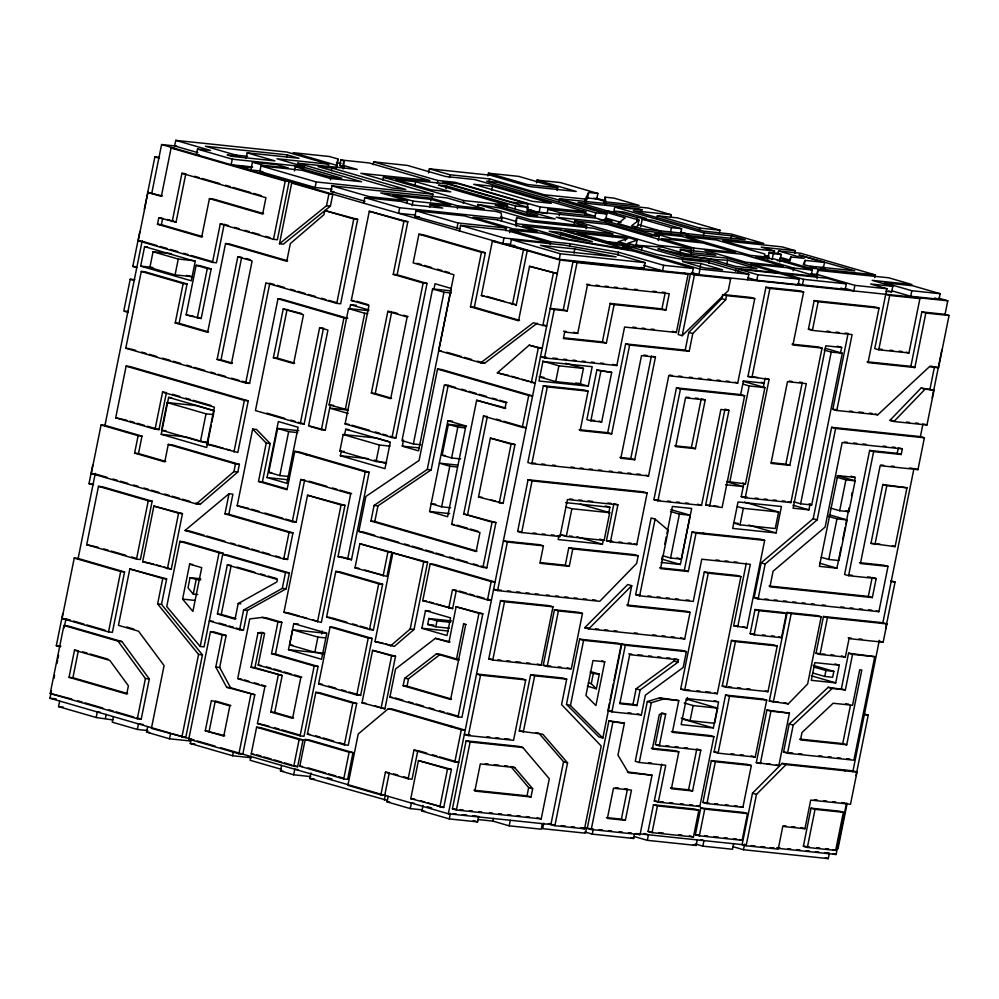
<?xml version="1.0" encoding="UTF-8"?>
<svg xmlns="http://www.w3.org/2000/svg" width="999" height="999" viewBox="0 0 999 999"><rect width="100%" height="100%" fill="white"/><g stroke="black" fill="none" stroke-linecap="round" stroke-linejoin="round"><path stroke-width="1.5" d="M516.146 226.536L516.708 217.532L531.193 221.741L593.581 228.284L612.712 233.828L612.15 236.613M336.188 168.369L337.962 158.991L329.37 156.506L293.157 152.697L336.863 165.372L336.301 168.157M336.863 165.372L337.962 158.991M60.315 646.865L56.319 645.704L62.812 613.473M92.982 484.815L88.986 483.653L92.682 465.322M134.803 279.708L130.207 279.233L123.789 311.089L127.785 312.25M136.788 267.582L132.792 266.421L139.823 231.568M144.331 209.216L154.87 156.93L159.515 157.417M62.063 618.468L74.251 558.066L78.134 558.466L124.575 571.94L112.388 632.342L108.504 631.942L62.063 618.468L64.66 618.743M134.603 453.121L164.773 461.875L168.282 444.443L172.165 444.855L239.373 464.348L237.824 472.003L200.162 504.345L196.279 503.946L91.296 473.501L101.086 424.962L104.97 425.374L142.008 436.113L138.499 453.534L134.603 453.121L138.124 435.701L142.008 436.113M228.596 225.599L224.163 224.313L216.408 262.787L212.512 262.375L138.212 240.821L147.952 192.482L162.263 195.916M50.2 693.493L63.911 625.474L67.807 625.886L121.953 641.583L149.313 678.995L141.209 719.168L137.325 718.768L50.2 693.493L71.803 699.05M147.69 726.585L146.566 732.13L169.493 738.785L170.617 733.229L49.95 698.239L51.486 690.596M53.958 678.358L54.57 675.299M56.955 663.486L57.567 660.464M57.967 658.478L58.591 655.419M64.136 627.884L65.984 618.706M78.009 559.053L95.28 473.401M104.845 425.986L142.158 240.921M151.723 193.506L161.588 144.555L176.773 146.154M144.605 246.628L195.23 261.313L191.296 280.806L140.672 266.121L144.605 246.628L147.552 246.94M274.213 284.528L269.78 283.241L249.588 383.416L245.704 383.004L125.787 348.226L141.271 271.428L145.167 271.84L187.05 283.978L179.121 323.351L175.225 322.939L183.167 283.579L187.05 283.978M86.713 544.692L98.489 486.351L102.373 486.763L152.16 501.198L140.384 559.54L136.501 559.14L86.713 544.692L97.927 547.227M115.709 417.782L126.124 366.146L130.007 366.558L248.239 400.836L237.837 452.472L206.918 444.23L214.385 407.18L162.562 392.145L155.082 429.195L115.709 417.782L126.885 420.304M112.924 719.954L96.191 717.519L58.566 706.618L59.69 701.061M174.975 148.439L171.091 148.027L161.351 196.366L147.952 192.482M263.586 213.599L213.324 199.026L209.428 198.614L201.673 237.075L157.492 224.263L158.791 217.782L161.388 218.057M191.92 276.636L175.075 274.875L149.862 267.557L153.047 251.748L171.428 253.671M328.172 166.958L328.721 164.186L286.838 152.035L175.749 140.372L174.625 145.929L197.814 152.647M74.5 650.187L109.828 660.426L128.396 685.814L126.736 694.055L69.031 677.322L74.5 650.187L77.098 650.449M157.492 224.263L161.376 224.675L162.687 218.194M69.031 677.322L72.915 677.722L78.384 650.586M172.19 221.666L181.93 173.327L185.814 173.739L176.074 222.078L158.791 217.782M175.749 140.372L210.527 150.462L197.49 149.088L196.378 154.645L199.276 154.945M175.075 274.875L178.259 259.053L195.117 260.826M108.504 631.942L120.679 571.528L124.575 571.94M96.191 717.519L97.303 711.975L100.362 712.299M166.633 578.908L129.82 568.943L118.456 625.362L138.511 631.168L164.073 665.559L151.411 728.383L185.764 737.624L202.447 654.845L161.513 604.333L157.617 603.92L162.75 578.496L166.633 578.908L161.513 604.333M155.082 429.195L158.978 429.607L166.446 392.557L162.562 392.145M207.967 442.307L200.424 441.521L161.551 430.244L167.145 402.547L195.804 405.557L213.736 410.764M211.176 425.349L206.706 447.502L161.201 434.303L168.644 397.39L171.741 397.714M136.501 559.14L148.264 500.786L152.16 501.198M186.151 314.86L196.141 265.297L200.037 265.697L211.176 268.931L201.186 318.506L186.151 314.86L194.218 316.483M105.37 718.493L106.206 714.322M142.682 561.638L153.883 506.081L182.467 513.648L171.266 569.205L142.682 561.638L153.834 564.148M113.399 716.633L112.275 722.19L137.35 729.457L147.864 730.569M197.29 318.094L207.293 268.531L211.176 268.931M328.721 164.186L276.923 158.741L304.595 166.771L232.28 159.178L231.156 164.735L252.697 166.995M212.512 262.375L220.267 223.913L222.864 224.176M287.662 260.826L229.433 243.943L225.549 243.531L207.642 332.342L175.225 322.939M246.091 158.391L247.203 152.835L299.013 158.279L287.237 154.87L205.457 146.279L240.235 156.368L227.21 154.995L231.88 156.356L274.887 160.864L247.203 152.835M137.325 718.768L145.417 678.583L118.057 641.171L63.911 625.474M167.382 568.806L178.584 513.249L182.467 513.648M137.35 729.457L138.474 723.913L142.982 724.387M250.649 171.054L252.447 162.125L276.985 164.71L288.361 168.007L263.823 165.434L252.447 162.125M179.895 541.383L166.746 606.568L200.175 646.465L204.058 646.877L222.952 553.159L183.779 541.795L179.895 541.383L219.068 552.747L222.952 553.159M200.424 441.521L206.019 413.823L213.561 414.61M237.824 256.793L252.123 260.939L231.431 363.549L217.133 359.403L237.824 256.793L240.409 257.055M217.133 359.403L221.016 359.815L241.708 257.193M332.005 189.273L315.11 187.5L259.852 171.478L260.964 165.934L301.735 170.205L330.07 178.421L361.626 181.731L297.714 163.199L297.165 165.984M211.763 422.39L214.148 410.577L168.644 397.39M189.648 564.148L201.723 567.644L192.894 611.413L182.592 599.113L189.648 564.148L192.67 564.46M200.649 578.771L190.06 577.659L188.012 587.849L193.244 594.093L197.777 594.567M193.244 594.093L196.204 579.445L200.737 579.919M286.676 157.642L287.237 154.87M273.489 239.335L285.227 181.131L289.111 181.543L277.385 239.748L273.489 239.335L220.267 223.913M245.704 383.004L265.896 282.842L336.763 303.384L340.647 303.796L357.667 219.38L324.775 210.552L323.951 214.685L290.334 243.569L286.763 261.288L225.549 243.531M233.941 452.06L244.355 400.437L248.239 400.836M224.975 513.873L229.033 493.731L232.917 494.143L228.858 514.273L224.975 513.873L289.061 532.455L292.944 532.867L287.587 559.452L283.691 559.04L185.052 530.444L229.033 493.731M291.708 183.017L328.933 193.806L332.817 194.206L330.407 206.144L283.354 244.168L279.47 243.756L291.708 183.017L295.604 183.416M294.455 170.916L295.304 166.758L306.144 167.894L341.808 178.247L330.969 177.098L295.304 166.758M196.279 503.946L233.941 471.59L235.477 463.936L239.373 464.348M181.868 737.212L198.564 654.445L157.617 603.92M200.175 646.465L219.068 552.747M188.761 739.21L210.452 631.63L214.335 632.042L226.124 635.464L219.68 667.444L230.544 687.699L254.782 694.73L242.807 754.17L238.911 753.758L188.761 739.21L191.358 739.485M347.814 318.331L281.868 299.2L277.984 298.801L255.444 410.577L300.274 423.576L304.171 423.988L323.501 328.084M304.67 479.92L296.154 522.127L292.27 521.715L237.188 505.744L252.66 429.071L256.543 429.483L270.13 443.531L262.4 481.868L258.504 481.456L266.233 443.119L252.66 429.071M251.236 757.717L232.63 755.756L190.272 743.481L191.109 739.31M217.42 614.023L227.31 564.972L231.194 565.384L221.303 614.422L217.42 614.023L235.065 619.13L238.199 603.546L276.898 581.93L277.385 579.495L227.31 564.972M283.241 308.903L303.484 314.772L293.644 363.561L273.401 357.692L283.241 308.903L301.586 313.499M273.401 357.692L277.285 358.104L287.125 309.303M254.782 694.73L226.661 687.3L215.796 667.032L222.24 635.052L226.124 635.464M205.282 730.756L211.363 700.549L229.857 705.906L223.764 736.113L205.282 730.756L224.8 735.701M315.11 187.5L316.233 181.955L432.942 194.206L432.38 196.978M209.166 731.156L215.26 700.961L230.894 705.494M267.045 477.559L278.346 421.541L298.127 427.272L286.838 483.291L267.045 477.559L288.699 479.832M288.886 476.523L279.807 475.574L268.743 472.352L277.597 428.446L298.763 430.669M331.418 170.792L331.968 168.019L405.819 189.435L391.895 187.974L318.057 166.558L331.968 168.019M213.212 621.378L209.328 620.966L239.61 629.745L243.594 610.002L282.292 588.386L286.176 588.786L289.373 572.964L226.648 554.77L222.765 554.358L285.477 572.552L289.373 572.964M330.407 179.882L330.969 177.098M279.47 243.756L326.523 205.732L328.933 193.806M365.022 201.311L330.844 191.396L331.968 185.851L447.053 197.927L484.203 208.704L457.892 205.944L431.243 198.214L380.794 192.919L407.455 200.649L406.893 203.421M239.61 629.745L243.494 630.157L247.477 610.401L286.176 588.786M343.082 168.843L342.732 166.383L339.76 165.522L340.871 159.965L369.106 162.937L429.845 180.544L360.876 173.302L432.942 194.206M279.807 475.574L288.661 431.655L297.739 432.617M342.732 166.383L343.843 160.827L340.871 159.965M343.981 168.531L343.843 160.827M232.63 755.756L233.466 751.598M278.271 675.112L270.829 712.025L274.725 712.437L282.168 675.511L251.061 667.22L258.017 632.704L263.574 632.617M292.27 521.715L300.786 479.508L350.661 493.968L338.037 556.58L351.486 559.752L369.131 472.24L298.639 451.798L294.755 451.386L287.025 489.722L258.504 481.456M300.274 423.576L319.618 327.672L322.215 327.947M251.061 667.22L254.945 667.619L261.913 633.116L258.017 632.704M238.911 753.758L250.899 694.33M270.829 712.025L292.595 718.331L300.824 677.509L258.192 665.147L264.598 633.403L260.976 632.355M283.691 559.04L289.061 532.455M336.763 303.384L353.783 218.968L357.667 219.38M282.292 588.386L285.477 572.552M251.211 753.933L256.606 727.222L260.489 727.622L303.034 739.959L297.64 766.683L293.756 766.27L251.211 753.933L253.808 754.208M250.961 756.106L250.125 760.276L281.206 769.28M275.437 654.083L318.069 666.445L303.996 736.275L300.1 735.863L257.467 723.501L264.91 686.588L237.7 678.696L249.75 618.93L262.35 617.394L266.233 617.807L281.843 622.327L275.437 654.083L271.553 653.671L277.959 621.915L281.843 622.327M363.648 203.147L364.772 197.602L400.824 201.386L413.361 205.02L442.719 208.104L430.182 204.47L429.62 207.243M373.089 164.648L373.651 161.875L407.367 165.409L445.542 176.486L474.65 179.533L585.826 211.776L585.277 214.56M283.928 612.325L307.53 495.242L344.955 505.369L321.341 622.452L283.928 612.325L286.526 612.587M319.618 327.672L327.922 330.082L308.579 425.986L321.391 429.707L343.931 317.919L346.528 318.194M348.326 409.927L329.096 404.907L348.514 308.591L368.319 310.664M397.127 274.775L427.035 283.441L395.879 437.962L391.995 437.55L345.092 423.951L368.956 305.582L351.311 300.462L369.293 211.264L407.829 221.716L397.127 274.775L393.244 274.363L403.933 221.316L407.829 221.716M321.391 429.707L325.274 430.107L330.319 405.082M349.65 309.24L350.562 304.707L356.518 305.332M382.854 180.007L383.416 177.235L447.602 183.978L528.034 207.305L526.91 212.849M293.756 623.601L326.823 633.179L321.566 659.253L288.499 649.675L293.756 623.601L298.401 624.088M323.926 653.196L314.847 652.247L289.648 644.942L292.707 629.795L325.974 633.291M345.279 409.602L364.697 313.274L367.744 313.599M386.675 462.662L376.086 461.55L339.86 451.036L343.194 434.515L376.461 438.012L389.498 441.795M344.53 435.152L345.716 429.27L390.297 442.195L384.965 468.656L340.384 455.731L341.271 451.323M310.714 776.585L293.656 774.787L280.469 770.966L281.593 765.409M501.323 221.229L501.873 218.456L399.687 207.73L398.576 213.274L415.609 215.072M317.457 622.04L341.071 504.97L344.955 505.369M314.847 652.247L317.907 637.1L325.462 637.899M293.756 766.27L299.138 739.56L303.034 739.959M300.1 735.863L314.185 666.033L318.069 666.445M321.678 633.928L322.265 631.031M293.656 774.787L294.78 769.242L297.877 769.567M371.366 393.082L387.837 311.376L391.733 311.788L375.249 393.494L371.366 393.082L390.684 398.688L407.155 316.983L387.837 311.376M326.598 617.082L335.814 571.391L339.697 571.79L382.605 584.24L373.401 629.932L369.505 629.52L326.598 617.082L330.482 617.494M414.822 185.864L415.659 181.706L450.761 191.883L431.056 189.81L395.954 179.633L415.659 181.706M412.112 205.669L413.024 201.124L450.861 205.095L430.944 199.325L393.107 195.354L413.024 201.124M299.8 766.196L305.195 739.472L309.078 739.884L353.009 752.622L347.627 779.345L343.743 778.933L299.8 766.196L302.397 766.47M307.405 734.14L315.834 692.319L319.73 692.719L356.693 703.446L348.264 745.266L344.368 744.854L307.405 734.14L310.002 734.402M318.581 683.915L330.07 626.985L333.953 627.397L372.127 638.461L360.651 695.391L356.755 694.979L318.581 683.915L322.477 684.315M459.902 228.846L414.885 216.346L416.009 210.801L464.473 215.884L506.443 228.059L505.894 230.831M347.602 559.353L365.247 471.828L369.131 472.24M428.534 172.964L429.37 168.806L490.222 175.187L529.42 186.551L576.223 191.471L537.025 180.095L536.475 182.879M467.607 514.36L487.337 416.521L483.454 416.108L463.723 513.948L495.941 522.564L486.813 567.819L482.929 567.407L358.841 531.431L365.896 496.441L419.093 460.452L437.525 369.068L441.408 369.468L532.604 395.916L528.721 395.517L437.525 369.068M485.327 252.759L481.443 252.36L470.454 306.83L474.338 307.242L485.327 252.759L422.814 234.64L418.931 234.228L413.149 262.887L453.921 274.713L438.623 350.612L480.744 362.824L484.627 363.236L537.287 323.164M387.425 800.411L309.852 778.496L310.976 772.939M376.086 461.55L379.42 445.03L390.01 446.141M354.982 567.882L359.852 543.743L391.845 552.31L386.975 576.448L354.982 567.882L358.866 568.294M430.681 200.986L431.243 198.214M437.262 183.254L437.824 180.482L455.007 182.293L540.172 206.993L585.826 211.776M505.894 408.017L476.66 400.262L451.648 524.325L479.97 532.542L476.136 551.56L370.929 521.053L374.063 505.457L427.26 469.468L431.156 469.88L448.201 385.327L455.556 387.462M370.929 521.053L374.812 521.453L377.959 505.869L431.156 469.88M391.995 437.55L423.151 283.042L427.035 283.441M445.991 188.749L446.553 185.976L515.559 205.994L528.034 207.305M449.438 177.56L450 174.775L489.685 178.946L544.293 194.78L585.302 199.088L588.673 192.482L597.864 193.444L596.74 199.001L587.562 198.027L585.526 201.998M450.424 290.796L432.592 288.923L401.998 440.671L413.374 443.968L420.804 444.742M450.974 289.985L418.531 450.861L402.285 446.141L403.509 440.072M433.803 289.835L435.027 283.753L451.273 288.474M344.368 744.854L352.809 703.034L356.693 703.446M369.505 629.52L378.721 583.828L382.605 584.24M356.755 694.979L368.231 638.061L372.127 638.461M383.092 576.036L387.949 551.898L391.845 552.31M457.342 208.716L457.892 205.944M343.743 778.933L349.126 752.222L353.009 752.622M413.374 443.968L443.968 292.232L451.398 293.007M456.868 228.521L457.992 222.977L506.443 228.059M362 702.871L372.59 650.337L395.517 656.268L384.927 708.803L362 702.871L365.884 703.284M463.286 203.334L463.848 200.562L507.48 205.145L506.93 207.917M375 641.545L392.882 552.859L427.609 562.212L414.048 629.457L394.305 646.415L375 641.545L383.092 643.169M459.428 230.931L460.539 225.374L505.744 230.12L549.213 242.732L504.008 237.987L460.539 225.374M477.272 207.23L477.822 204.458L499.8 208.042L527.385 216.034L555.144 218.943L527.547 210.951L526.997 213.724M427.26 469.468L444.318 384.915L506.131 402.834L504.994 408.479L476.66 400.262M487.874 175.974L488.436 173.202L518.631 176.373L557.742 187.712L557.18 190.484M381.031 708.391L391.633 655.856L395.517 656.268M489.123 181.718L489.685 178.946M491.633 190.422L492.47 186.264L551.261 203.309L532.455 201.336L473.663 184.291L492.47 186.264M435.402 638.324L448.951 642.245L456.118 606.755L482.829 613.786L461.963 717.294L458.066 716.882L389.897 697.115L395.567 668.98L435.402 638.324L450.137 641.87M447.889 420.754L465.909 425.974L447.614 516.72L429.595 511.5L447.889 420.754L452.522 421.241M460.676 458.916L451.61 457.967L442.132 455.219L448.351 424.363L466.496 426.273M390.422 646.016L410.164 629.058L423.726 561.8L427.609 562.212M492.345 241.196L527.247 250.599L516.296 304.945L481.381 295.542L492.345 241.196L496.228 241.596M388.436 708.616L461.326 729.757L465.209 730.169L392.32 709.028L388.436 708.616L358.241 733.978L347.877 785.351L380.844 794.917L385.427 772.202L388.012 772.464M403.146 685.739L404.632 678.358L436.476 653.846L440.359 654.258L408.516 678.771L407.03 686.151L403.146 685.739L450.624 699.512L465.696 624.75L463.561 624.125L456.406 659.627L436.476 653.846M453.758 589.909L456.356 590.184L452.622 608.641L422.739 600.699L430.157 563.911L434.041 564.31L495.079 582.017L491.196 581.605L430.157 563.911M435.726 504.245L431.193 503.771L441.633 506.805L449.812 466.196L457.38 466.983M451.61 457.967L457.829 427.11L465.384 427.909M389.31 772.602L384.727 795.329L380.844 794.917M384.34 800.087L385.452 794.542M425.474 610.589L450.549 617.869L446.99 635.551L421.903 628.271L425.474 610.589L430.107 611.076M422.502 809.889L410.264 808.603L387.075 801.872L388.186 796.328M504.008 237.987L502.884 243.531L510.427 244.318M449.4 628.221L435.801 626.798L427.697 624.437L428.883 618.531L451.573 620.916M509.552 232.692L510.114 229.92L542.157 233.279L560.464 238.586L633.741 251.149L693.306 268.419L692.182 273.963M514.997 208.766L515.559 205.994M511.401 239.573L510.277 245.117L559.228 259.315L644.03 268.219L645.154 262.662L616.246 254.283L564.11 245.105L511.401 239.573L560.352 253.758L645.154 262.662M515.584 223.089L516.708 217.532M435.801 626.798L436.988 620.879L450.599 622.315M385.427 772.202L408.179 778.795L413.961 750.137L416.546 750.411M526.972 208.466L527.897 203.883L458.591 183.791L442.844 182.13L512.15 202.235L527.897 203.883M448.738 608.241L452.46 589.785L487.5 599.937L491.383 600.349L487 599.075M410.764 798.651L418.444 760.564L451.411 769.405L443.731 807.479L410.764 798.651L414.66 799.05M410.264 808.603L411.388 803.059L414.448 803.371M512.412 304.533L523.364 250.187M478.521 496.978L490.384 438.124L514.985 444.53L503.121 503.396L478.521 496.978L482.405 497.39M539.06 212.537L540.172 206.993M529.532 266.308L557.267 273.626L529.532 266.308L518.543 320.779L470.454 306.83M478.696 816.333L477.584 821.89L449.288 818.918L421.89 810.976L423.002 805.419M547.052 213.661L547.952 209.203L583.216 212.899L595.104 216.346L559.84 212.65L547.952 209.203M482.929 567.407L492.057 522.165L495.941 522.564M550.137 244.468L550.699 241.696L570.229 243.744L618.443 252.198L663.648 265.309L693.306 268.419M558.916 201.511L559.465 198.739L648.239 208.054L671.166 214.71L670.604 217.482M499.238 502.984L511.101 444.13L514.985 444.53M439.847 807.08L447.515 768.993L451.411 769.405M458.066 716.882L478.946 613.374L482.829 613.786M559.24 215.622L559.84 212.65M560.327 235.439L560.926 232.467L592.419 241.596L574.338 238.536L549.175 231.231L560.926 232.467M413.961 750.137L454.82 761.987L461.326 729.757M487.5 599.937L491.196 581.605M483.454 416.108L522.29 427.372L528.721 395.517M531.306 382.704L538.324 347.852L542.22 348.264L529.158 345.192L497.34 372.852L535.189 383.117L532.23 382.255M480.744 362.824L533.404 322.764L542.832 325.499L553.371 273.214M559.228 259.315L560.352 253.758M220.679 747.751L448.351 813.773L559.989 260.09L947.789 300.799L945.004 314.56M449.288 818.918L450.399 813.373M452.41 808.865L466.121 740.833L518.831 746.365L522.827 747.527L549.3 778.745L541.196 818.918L456.393 810.014L452.41 808.865L455.494 809.19M468.344 735.576L480.531 675.162L525.736 679.907L513.548 740.321L468.344 735.576L464.348 734.415L470.379 735.052M497.577 590.596L507.367 542.057L543.419 545.841L539.897 563.274L569.255 566.358L572.777 548.926L638.186 555.794L636.638 563.448L599.762 601.323L497.577 590.596L493.581 589.435L501.323 590.247M544.492 357.929L554.245 309.59L567.27 310.951L577.022 262.612L688.111 274.275L676.373 332.492L624.575 327.048L616.82 365.522L544.492 357.929L540.496 356.768L546.653 357.417M569.667 246.516L570.229 243.744M574.175 223.726L574.737 220.954L607.367 224.375L691.608 248.801L691.046 251.586M456.393 810.014L470.117 741.995L522.827 747.527M754.757 298.601L726.523 295.629L725.686 299.762L692.769 333.579L689.198 351.298L629.62 345.042L611.713 433.853L580.157 430.544L588.099 391.171L584.103 390.01L543.331 385.726L527.847 462.537L531.843 463.698L648.551 475.949L668.756 375.774L737.737 383.017L754.757 298.601L750.761 297.44L724.013 294.63M488.761 658.903L500.524 600.561L548.988 605.644L552.984 606.805L541.208 665.147L492.757 660.064L488.761 658.903L491.795 659.228M610.439 541.858L617.906 504.807L567.457 499.512L559.989 536.563L521.665 532.542L517.669 531.381L528.071 479.745L643.169 491.833L647.152 492.982L636.75 544.617L610.439 541.858L606.443 540.696L613.91 503.658M573.975 253.109L574.812 248.951L616.121 256.893L559.952 250.999L540.434 245.342L574.812 248.951M531.843 463.698L547.327 386.888L588.099 391.171M584.74 201.86L585.302 199.088M554.245 309.59L550.249 308.429L563.274 309.802L573.026 261.463L577.022 262.612M492.757 660.064L504.52 601.723L552.984 606.805M587.562 198.027L588.673 192.482M521.665 532.542L532.067 480.906L647.152 492.982M586.051 228.858L586.613 226.086L556.231 217.282L604.782 222.377L649.837 235.439L659.14 236.413L658.304 240.572M555.719 381.63L558.903 365.821L583.441 368.394L580.257 384.215L555.719 381.63L539.373 376.898M594.867 217.307L595.754 212.849L606.83 214.011L605.332 221.428M603.896 202.722L605.019 197.178L613.948 198.114L639.023 205.382L605.968 201.91L605.019 197.178M614.135 304.583L606.381 343.057L563.374 338.536L564.672 332.055L577.709 333.416L587.462 285.077L669.243 293.669L665.946 310.027L614.135 304.583L610.139 303.434L602.385 341.895L564.622 337.937M605.406 204.683L605.968 201.91M635.376 227.535L637.812 225.637L638.935 220.08L578.096 202.435L638.261 208.754L642.307 209.927L614.735 207.03L613.623 212.587L616.595 213.449M478.046 819.53L492.819 821.091L493.369 818.306M588.261 386.188L592.182 366.695L542.919 361.526L538.985 381.019L588.261 386.188L578.296 383.304M554.882 825.698L567.557 762.874L542.807 734.253L519.293 731.043L530.656 674.637L562.712 677.996L566.695 679.158L561.575 704.595L601.223 746.041L584.54 828.808L554.882 825.698L550.886 824.537L563.561 761.713L539.81 734.24M558.728 536.588L558.141 539.535L602.434 544.193L603.334 539.76M617.794 244.455L618.356 241.683L627.609 238.524L577.11 232.904L612.399 243.132L629.57 244.93L618.356 241.683M617.894 254.97L618.443 252.198M523.276 732.205L534.652 675.799L566.695 679.158M596.853 370.08L586.863 419.642L590.846 420.804L601.698 421.94L611.688 372.377L596.853 370.08L611.688 372.377M625.299 240.796L625.861 238.012M566.296 536.426L571.878 508.728L609.715 512.699L604.133 540.397L566.296 536.426L560.402 534.715M492.819 821.091L509.165 825.823L510.277 820.279M590.846 420.804L600.849 371.241M543.231 665.309L554.433 609.752L578.471 612.275L582.467 613.436L571.266 668.993L547.215 666.47L543.231 665.309L550.736 666.096M540.546 562.599L565.272 565.197L568.781 547.764L634.19 554.632L638.186 555.794M636.738 220.554L637.337 217.582L646.565 218.544L624.363 212.113L615.147 211.139L637.337 217.582M547.215 666.47L558.416 610.913L582.467 613.436M635.963 245.679L637.075 240.135L625.686 236.825L564.635 230.419L612.562 244.318L642.032 247.415L641.47 250.187M640.734 226.611L642.232 219.193L652.384 220.255L681.605 228.734L680.706 233.192M473.876 790.234L527.01 795.816L528.671 787.587L510.701 766.395M514.685 767.544L480.307 763.935L474.837 791.083L531.006 796.977L532.667 788.735L514.685 767.544L512.025 766.782M579.17 429.695L607.717 432.692L625.624 343.881L685.202 350.137L689.198 351.298M656.855 218.556L657.417 215.772L677.572 217.894L719.929 230.17L719.367 232.954M542.37 823.638L541.246 829.195L509.165 825.823M566.458 704.37L579.607 639.173L617.744 643.181L621.74 644.343L602.834 738.061L598.838 736.9L566.458 704.37L570.454 705.519L602.834 738.061M543.818 823.139L542.694 828.695L585.464 833.178L586.575 827.622M608.691 513.174L609.877 507.267L605.394 505.969M570.454 705.519L583.603 640.334L621.74 644.343M663.648 265.309L662.537 270.854L643.581 265.359M670.554 232.118L671.453 227.672L681.605 228.734M619.929 457.43L630.756 458.566L651.448 355.944M610.139 303.434L661.95 308.866L665.247 292.507L662.162 292.183M655.444 357.105L641.52 355.644L620.829 458.266L634.752 459.727L655.444 357.105L652.784 356.331M596.353 688.786L591.283 683.691L593.331 673.513L599.3 674.138L596.353 688.786L587.437 686.201M679.832 252.485L680.431 249.513L704.957 252.085L715.858 255.245L691.333 252.672L680.431 249.513M682.442 260.714L683.004 257.942L709.49 260.714L736.063 268.419L777.559 272.777L727.309 258.204L685.814 253.846L662.961 247.228L640.009 245.467L683.004 257.942M604.745 661.788L595.928 705.544L585.938 695.516L592.994 660.551L604.745 661.788L601.773 660.926M690.734 255.644L691.333 252.672M693.368 250.861L693.918 248.089L735.689 252.472L702.809 242.944L661.038 238.561L693.918 248.089M699.213 230.831L699.762 228.059L719.929 230.17M631.743 585.664L627.684 605.806L690.072 612.35L684.702 638.948L588.698 628.87L584.702 627.709L627.747 584.515L631.743 585.664L588.698 628.87M682.18 335.689L694.43 274.937L730.656 278.746L728.246 290.672L682.18 335.689L678.184 334.54L690.434 273.788L694.43 274.937M703.446 235.702L704.008 232.917L731.58 235.814L745.266 239.785L642.856 229.033L631.63 225.786L638.935 220.08M609.427 703.121L607.904 710.689L611.9 711.85L641.37 714.947L645.354 695.192L683.179 667.482L686.375 651.648L682.379 650.486L621.328 644.08L614.01 680.419M610.039 700.099L613.398 683.441M700.037 267.682L700.886 263.524L722.614 269.83L704.62 267.944L682.891 261.638L700.886 263.524M652.047 775.199L628.446 772.726L617.956 755.119L624.412 723.139L608.94 720.766L587.25 828.358L591.246 829.507L640.059 834.64L652.047 775.199L627.409 771.877M747.714 279.795L748.825 274.25L700.012 269.118L698.888 274.675L691.445 272.515M728.97 410.327L720.891 409.478L701.56 505.382L657.916 500.799L653.92 499.65L676.46 387.862L740.659 394.593L744.642 395.754L722.102 507.542L705.644 505.069L724.974 409.165L728.97 410.327L709.64 506.231M611.9 711.85L625.324 645.242L686.375 651.648M737.687 626.922L750.311 564.31L701.76 559.215L693.256 601.423L639.647 595.804L635.651 594.642L651.111 517.969L655.107 519.13L668.269 530.269L660.539 568.606L688.299 571.515L696.028 533.179L764.647 540.384L747.002 627.896L733.691 625.761L746.315 563.161M685.202 350.137L688.773 332.417L721.69 298.614L722.252 295.854M591.246 829.507L612.936 721.927L624.412 723.139M657.916 500.799L680.456 389.023L744.642 395.754M639.647 595.804L655.107 519.13M584.852 831.98L592.257 834.128L593.094 829.957M708.94 263.499L709.49 260.714M661.725 559.44L662.325 556.406M664.772 544.293L666.296 536.725M666.907 533.703L672.402 506.443L691.658 508.466L680.369 564.485L661.113 562.462M620.117 703.009L632.991 704.357L636.138 688.773L673.975 661.063L674.462 658.628M678.458 659.79L629.707 654.67L619.817 703.708L636.987 705.519L640.134 689.934L677.959 662.212L678.458 659.79L675.786 659.015M731.018 238.586L731.58 235.814M726.748 264.335L727.584 260.165L756.955 268.681L735.776 266.458L709.215 258.753L682.729 255.981L657.904 248.776C680.831 253.808 703.733 259.715 727.584 260.165M674.725 445.779L691.408 447.527L701.248 398.738M670.566 558.016L679.42 514.098L690.197 515.234L681.343 559.14L670.566 558.016L663.136 555.856M705.232 399.9L685.526 397.827L675.686 446.615L695.404 448.688L705.232 399.9L702.572 399.125M606.393 817.582L621.39 819.155L627.472 788.948L624.475 788.636M658.304 802.172L699.799 806.53L713.885 736.7L672.389 732.342L678.783 700.586L659.602 697.839L647.315 701.548L635.264 761.313L639.26 762.474L665.746 765.259L658.304 802.172L654.308 801.011L661.75 764.098M735.501 271.204L736.063 268.419M625.374 820.316L631.468 790.109L613.473 788.223L607.392 818.418L625.374 820.316L621.39 819.155M639.26 762.474L651.311 702.709L663.598 698.988L678.783 700.586M738.086 271.965L738.648 269.193L780.057 273.539L799.275 279.121L798.164 284.665L756.755 280.319L747.876 277.747M659.64 567.769L684.303 570.354L692.032 532.017L760.651 539.223L764.647 540.384M592.257 834.128L633.653 838.473L634.502 834.302M750.686 266.745L751.236 263.961L787.224 267.744L817.319 276.473L781.33 272.69L751.236 263.961M659.303 745.778L665.709 714.023L661.713 712.874L655.307 744.617L659.303 745.778L700.799 750.137L692.569 790.958L671.39 788.735L678.833 751.822L674.837 750.661L651.298 748.189M756.755 280.319L757.879 274.762L799.275 279.121M648.064 831.468L653.446 804.744L694.854 809.09L698.85 810.251L693.456 836.975L652.06 832.629L648.064 831.468L652.659 831.955M634.028 836.475L647.302 840.321L648.426 834.777L644.005 833.491M680.669 689.11L704.27 572.04L736.912 575.461L740.908 576.623L717.294 693.693L684.665 690.272L680.669 689.11L683.628 689.422M652.06 832.629L657.442 805.906L698.85 810.251M767.582 259.852L769.08 252.435L776.96 253.259L781.218 254.495L779.72 261.913M740.659 394.593L743.406 380.981L764.123 383.154L761.188 382.305M684.665 690.272L708.266 573.189L740.908 576.623M745.242 497.789L769.105 379.42L747.939 376.461L765.921 287.262L799.637 290.796L803.633 291.958L792.931 345.017L822.052 348.064L790.896 502.584L745.242 497.789L741.246 496.628L743.88 483.528M772.127 259.603L773.326 253.671L781.218 254.495M773.95 253.758L774.512 250.986L761.226 247.128L795.329 250.712L794.779 253.484M729.745 482.267L749.163 385.939L764.922 387.6L745.491 483.928L726.835 481.431M751.922 377.61L769.917 288.424L803.633 291.958M686.95 700.399L687.524 697.502M777.996 253.734L778.558 250.949L800.773 253.284L875.261 274.887L874.699 277.66M690.072 720.704L693.131 705.569L717.657 708.141L714.597 723.276L690.072 720.704L681.156 718.119M763.199 387.712L765.109 378.259L769.105 379.42M790.334 259.752L790.896 256.98L804.095 258.354L778.558 250.949M740.009 524.837L743.331 508.316L778.596 512.012L775.261 528.533L740.009 524.837L734.065 523.114M670.416 787.899L688.573 789.797L696.803 748.975L700.799 750.137M793.169 270.841L793.718 268.069L812.262 270.017L811.138 275.562M804.27 264.548L805.119 260.377L824.512 262.412L823.388 267.969L820.404 267.657M802.459 284.89L803.583 279.333L846.34 283.828L845.229 289.373L802.459 284.89L798.026 283.604M713.336 727.996L718.593 701.91L686.4 698.538L681.143 724.612L713.336 727.996L683.154 719.243M722.24 686.138L731.455 640.434L773.226 644.83L777.21 645.978L768.006 691.67L726.236 687.287L722.24 686.138L725.336 686.463M695.366 834.664L700.749 807.954L743.518 812.437L747.502 813.598L742.12 840.321L699.362 835.826L695.366 834.664L698.413 834.989M702.934 802.409L711.363 760.589L747.352 764.36L751.348 765.521L742.906 807.342L706.93 803.558L702.934 802.409L708.928 803.034M726.236 687.287L735.451 641.595L777.21 645.978M714.085 751.997L725.561 695.067L762.724 698.975L766.72 700.124L755.244 757.055L718.081 753.159L714.085 751.997L717.182 752.322M647.302 840.321L696.128 845.454L697.24 839.897M699.362 835.826L704.745 809.103L747.502 813.598M706.93 803.558L715.359 761.738L751.348 765.521M718.081 753.159L729.557 696.228L766.72 700.124M816.67 275.899L817.794 270.354L888.748 277.797L911.937 284.528L872.164 280.357L892.781 286.326L891.657 291.883L885.751 291.258M817.082 278.821L817.794 270.354M695.391 843.993L702.834 846.153L703.945 840.609L700.973 839.734M888.011 566.408L860.439 563.511L880.156 465.671L917.969 469.642L924.387 437.787L920.404 436.625L831.63 427.31L813.198 518.693L761.163 562.837L754.108 597.814L758.104 598.975L878.883 611.663L888.011 566.408L884.015 565.247L859.502 562.674M836.787 410.477L852.097 334.578L812.399 330.407L808.416 329.245L814.185 300.599L875.037 306.98L879.033 308.142L868.044 362.612L914.859 367.532L925.836 313.049L949.05 315.497L938.511 367.769L929.332 366.808L877.784 414.785L836.787 410.477L832.791 409.315L848.101 333.416L845.042 333.092M750.162 633.666L755.032 609.527L782.379 612.399L786.375 613.548L781.505 637.687L754.158 634.815L750.162 633.666L754.72 634.14M758.104 598.975L765.159 563.998L817.194 519.855L835.626 428.471L924.387 437.787M812.399 330.407L818.181 301.748L879.033 308.142M771.353 462.662L785.826 464.185L802.297 382.48L799.4 382.167M754.158 634.815L759.015 610.676L786.375 613.548M776.098 532.966L781.43 506.505L738.036 501.948L732.704 528.409L776.098 532.966L748.788 525.049M789.809 465.347L806.293 383.628L787.487 381.655L771.003 463.374L789.809 465.347L785.826 464.185M800.636 503.808L831.23 352.073L842.294 353.234L811.7 504.97L800.636 503.808L793.506 501.748M733.603 843.718L732.479 849.262L702.834 846.153M756.305 762.574L766.907 710.039L789.435 713.136L778.833 765.671L756.305 762.574L760.938 763.061M769.305 701.123L787.187 612.449L817.194 615.596L821.19 616.758L807.629 684.003L788.298 703.858L769.305 701.123L772.302 701.448M840.434 353.521L841.658 347.452L825.836 345.791L793.094 508.179L808.915 509.84L810.139 503.771M752.484 793.243L742.132 844.617L746.128 845.766L778.209 849.138L782.791 826.423L804.944 828.745L810.713 800.087L850.499 804.27L856.992 772.027L852.996 770.866L782.055 763.423L752.484 793.243L756.48 794.392L786.051 764.585L856.992 772.027M885.851 294.293L886.975 288.748L854.894 285.377L853.77 290.934L844.904 288.361M760.301 763.736L770.903 711.201L789.435 713.136M733.341 846.79L743.456 849.724L744.58 844.167M773.301 702.285L791.183 613.611L821.19 616.758M746.128 845.766L756.48 794.392M783.541 752.072L789.21 723.925L828.196 687.3L845.379 689.847L852.547 654.345L874.762 656.68L853.895 760.189L787.537 753.234L783.541 752.072L786.625 752.397M787.537 753.234L793.206 725.087L832.179 688.461L845.379 689.847M828.77 559.477L836.962 518.868L847.115 519.93L838.935 560.539L828.77 559.477L821.34 557.317M839.684 510.714L845.903 479.87L855.119 480.831L848.9 511.688L839.684 510.714L830.768 508.129M816.033 653.271L823.451 616.483L882.879 622.727L886.862 623.888L883.166 642.207L849.063 638.636L845.341 657.092L820.029 654.432L816.033 653.271L819.018 653.583M878.758 349.787L889.709 295.442L919.904 298.614L908.953 352.959L878.758 349.787L874.762 348.626L885.726 294.28L889.709 295.442M854.62 480.469L855.219 477.447L837.686 475.599L819.392 566.346L836.925 568.194L841.195 547.015M842.719 539.46L845.166 527.36M845.766 524.325L849.125 507.692M851.56 495.591L852.172 492.569M820.029 654.432L827.447 617.644L886.862 623.888M869.63 450.437L844.605 574.5L848.601 575.661L876.173 578.558L872.339 597.577L769.929 586.825L773.076 571.241L825.112 527.097L842.169 442.545L902.334 448.863L901.198 454.495L873.626 451.598L869.63 450.437L897.202 453.334L901.198 454.495M824.749 676.448L825.936 670.541L833.828 671.365L832.629 677.285L824.749 676.448L812.861 673.001M848.601 575.661L873.626 451.598M910.701 296.278L911.825 290.734L940.121 293.706L939.01 299.25L910.701 296.278L891.957 290.846M839.285 665.197L814.872 662.624L811.3 680.307L835.713 682.879L839.285 665.197L834.964 663.935M803.371 846.265L811.051 808.191L839.347 811.163L843.343 812.312L835.664 850.399L807.367 847.427L803.371 846.265L809.327 846.89M807.367 847.427L815.047 809.34L843.343 812.312M841.395 688.686L848.551 653.196L874.762 656.68M870.953 543.369L882.816 484.515L906.967 487.787L895.104 546.653L870.953 543.369L874.05 543.693M874.937 544.53L886.812 485.664L906.967 487.787M867.07 361.775L910.863 366.371L921.84 311.9L945.054 314.335L949.05 315.497M769.043 586.001L868.343 596.415L872.189 577.397M897.202 453.334L898.338 447.702M799.587 739.073L842.731 743.606L850.424 705.456M846.727 744.767L861.8 670.004L859.714 669.78L852.559 705.282L833.154 703.246L801.985 732.529L800.499 739.909L846.727 744.767L842.731 743.606M743.456 849.724L828.258 858.628L829.382 853.071L824.762 852.584M777.309 848.301L836.138 854.482L846.503 803.109M852.796 771.89L879.32 640.347M882.716 623.526L913.973 468.494M920.341 436.925L922.976 423.826M929.894 389.51L934.527 366.571M837.999 848.763L847.152 803.421M856.031 775.524L868.218 715.122L863.723 713.81M885.576 629.033L895.054 582.017L890.609 580.731M932.179 397.877L941.932 349.55M926.972 424.975L934.003 390.122L921.078 388.037L889.922 420.354L893.918 421.503L926.972 424.975L924.312 424.2M790.896 256.98L788.648 262.05L808.903 267.919L875.261 274.887M805.119 260.377L803.321 264.435L808.628 265.971L854.844 270.829L798.963 255.007L824.512 262.412M893.918 421.503L925.074 389.185L934.003 390.122M637.075 240.135L627.822 243.294L642.032 247.415M537.025 180.095L560.239 182.542L597.864 193.444M336.388 162.912L341.021 163.386M557.742 187.712L527.547 184.54L488.436 173.202M339.76 165.522L342.732 165.834M233.654 154.907L247.54 156.368M297.714 163.199L357.292 169.455L344.543 165.759M446.553 185.976L438.474 185.127L507.48 205.145M251.498 167.457L237.637 165.996L251.661 170.067L260.901 171.029M259.852 171.478L262.862 171.791M671.166 214.71L633.354 210.739L703.758 231.156L731.33 234.041L763.885 243.481L643.106 230.806L617.931 223.514L625.224 217.807L559.465 198.739M604.745 210.901L613.998 211.875M527.385 209.977L531.818 210.439M527.547 210.951L596.166 218.157L659.14 236.413M540.584 212.7L546.665 213.336M330.844 191.396L333.916 191.721M599.3 219.655L612.237 221.016L604.757 218.843M407.455 200.649L369.118 196.616L331.968 185.851M430.182 204.47L495.591 211.338L501.098 212.937L501.873 218.456M586.613 226.086L532.991 220.454L477.822 204.458M516.695 223.751L612.712 233.828M774.512 250.986L749.2 248.326L722.727 240.647L782.142 246.89L795.329 250.712M326.523 205.732L330.407 206.144M414.885 216.346L419.43 216.82M764.46 255.594L768.93 256.069M691.608 248.801L658.978 245.379L574.737 220.954M769.193 257.33L750.049 255.294L686.251 236.788L716.258 239.947L764.647 253.971L765.059 256.868M606.455 241.646L618.643 242.932M777.334 260.539L789.547 261.825M809.964 266.558L815.933 267.183M810.863 273.788L817.045 274.438M511.838 245.279L514.935 245.604M892.781 286.326L870.629 284.003L886.975 288.748M586.55 284.253L589.635 284.578M595.804 285.214L598.888 285.539M605.069 286.189L608.154 286.513M614.323 287.163L617.407 287.487M623.588 288.137L626.673 288.461M634.39 289.273L637.474 289.598M652.896 291.209L655.981 291.533M138.212 240.821L140.797 241.096M808.416 329.245L811.463 329.57M826.722 331.168L829.782 331.493M835.888 332.13L838.935 332.455M481.381 295.542L483.978 295.804M140.672 266.121L152.485 267.357M149.862 267.557L152.922 267.882M132.792 266.421L135.802 266.733M879.295 349.101L882.317 349.413M889.859 350.212L892.881 350.524M898.925 351.161L901.935 351.473M632.767 327.173L635.814 327.497M641.907 328.134L644.954 328.459M651.048 329.096L654.095 329.408M792.007 344.18L818.056 346.915L822.052 348.064M351.311 300.462L353.896 300.736M542.832 325.499L546.728 325.899L544.03 325.125M929.919 366.133L932.991 366.446M563.586 331.193L566.47 331.506M643.718 355.132L646.803 355.457M125.3 311.251L128.322 311.563M747.939 376.461L750.798 376.76M753.658 377.06L757.954 377.51M789.272 381.106L792.17 381.418M552.809 358.067L557.43 358.541M563.586 359.19L566.658 359.515M572.814 360.164L575.899 360.489M582.042 361.126L585.127 361.451M591.283 362.1L594.355 362.425M600.511 363.074L603.596 363.386M438.623 350.612L441.208 350.886M669.355 375.1L672.427 375.424M678.558 376.061L681.618 376.386M689.285 377.197L692.357 377.51M698.488 378.159L701.548 378.484M707.679 379.121L710.751 379.445M716.882 380.095L719.942 380.407M726.073 381.056L729.145 381.381M539.323 376.848L543.943 377.335M497.34 372.852L508.603 375.412M832.791 409.315L835.838 409.64M849.5 411.076L852.534 411.388M858.616 412.025L863.161 412.5M869.242 413.136L872.277 413.461M686.076 397.152L689.11 397.465M695.179 398.102L698.214 398.426M889.922 420.354L892.931 420.666M906.455 422.09L909.452 422.402M915.471 423.027L918.468 423.351M125.787 348.226L129.683 348.639M445.604 385.052L448.201 385.327M844.342 442.033L847.427 442.357M853.596 443.007L856.68 443.331M862.849 443.981L865.933 444.305M882.904 446.078L885.988 446.403M892.169 447.053L895.254 447.377M591.508 420.129L594.605 420.467M329.096 404.907L333.666 405.394M522.29 427.372L526.186 427.784L503.771 421.278M880.706 464.997L883.728 465.309M891.283 466.108L894.317 466.421M909.44 468.007L912.462 468.331M347.565 410.002L329.707 408.129L348.164 413.474M345.092 423.951L348.976 424.35M345.716 429.27L348.813 429.595M309.877 426.123L325.274 430.107M402.285 446.141L419.193 447.914M532.455 463.012L535.526 463.336M541.67 463.986L544.742 464.31M552.422 465.109L555.494 465.434M570.841 467.045L573.913 467.37M580.057 468.019L583.129 468.331M589.273 468.981L592.345 469.305M598.488 469.955L601.56 470.267M609.24 471.078L612.312 471.403M618.456 472.04L621.528 472.365M627.672 473.014L630.744 473.339M636.887 473.976L639.959 474.3M725.511 484.715L743.268 486.575L727.122 481.893M442.132 455.219L445.154 455.532M161.551 430.244L166.084 430.719M266.233 443.119L270.13 443.531M339.86 451.036L344.405 451.523M457.53 465.072L439.373 463.161L449.812 466.196M161.201 434.303L185.964 436.9L207.992 443.294M741.246 496.628L747.327 497.265M754.944 498.064L757.979 498.389M764.073 499.025L767.12 499.338M773.201 499.987L776.248 500.299M782.329 500.936L785.376 501.261M340.384 455.731L368.219 458.653M206.918 444.23L210.801 444.63M305.806 454.595L309.69 455.007M653.92 499.65L659.939 500.274M667.469 501.061L670.479 501.386M676.498 502.01L679.507 502.335M685.526 502.959L688.536 503.284M705.644 505.069L709.802 505.506M713.96 505.944L718.119 506.381M569.58 499.001L572.639 499.325M578.758 499.962L581.805 500.287M587.924 500.924L592.507 501.411M607.804 503.009L610.851 503.334M565.584 502.622L609.877 507.267M268.743 472.352L271.765 472.677M733.516 522.914L738.161 523.401M233.941 471.59L237.824 472.003M300.786 479.508L303.371 479.782M877.147 544.018L880.256 544.355M441.633 506.805L450.699 507.754M91.296 473.501L93.894 473.763M374.063 505.457L377.959 505.869M429.595 511.5L449.7 513.611M88.986 483.653L93.644 484.14M560.189 535.039L564.772 535.526M569.355 536.001L572.402 536.326M451.648 524.325L454.233 524.6M517.669 531.381L520.729 531.705M533.004 532.991L536.063 533.316M542.195 533.953L545.267 534.278M551.398 534.927L554.457 535.239M606.443 540.696L612.637 541.346M618.818 541.995L621.915 542.32M628.109 542.969L631.206 543.294M237.188 505.744L248.526 508.304M715.971 559.977L719.005 560.289M725.074 560.926L728.109 561.251M734.178 561.888L737.212 562.2M849.2 574.987L852.272 575.312M867.594 576.923L870.653 577.235M891.158 581.605L895.054 582.017M358.841 531.431L361.438 531.693M185.052 530.444L187.65 530.706M755.656 597.976L758.753 598.314M764.947 598.963L768.044 599.288M774.237 599.937L777.334 600.262M783.528 600.911L786.625 601.236M792.819 601.885L795.916 602.21M802.11 602.859L805.206 603.184M811.4 603.833L814.497 604.158M822.239 604.969L825.336 605.294M840.821 606.917L843.918 607.242M850.112 607.904L853.208 608.229M859.402 608.878L862.499 609.203M868.693 609.852L871.79 610.177M338.037 556.58L340.622 556.843M635.651 594.642L640.247 595.129M647.901 595.928L650.961 596.253M657.092 596.89L660.152 597.215M666.283 597.864L669.342 598.176M675.474 598.826L678.533 599.15M686.201 599.949L689.26 600.274M507.517 590.896L510.614 591.221M516.808 591.87L519.905 592.195M526.098 592.857L529.195 593.181M535.389 593.831L538.486 594.155M546.228 594.967L549.325 595.292M555.519 595.941L558.616 596.266M564.81 596.915L567.907 597.24M574.1 597.889L577.197 598.214M583.391 598.863L586.488 599.188M592.682 599.837L595.766 600.162M626.735 604.969L686.076 611.201L690.072 612.35M733.691 625.761L738.348 626.248M848.176 637.799L851.273 638.124M859.028 638.935L862.125 639.26M762.312 634.939L765.359 635.252M771.44 635.888L774.475 636.213M422.739 600.699L426.623 601.098M584.702 627.709L589.348 628.196M595.541 628.846L598.638 629.17M604.832 629.82L607.929 630.144M614.123 630.794L617.22 631.118M634.253 632.904L637.35 633.229M652.834 634.865L655.931 635.189M662.125 635.839L665.222 636.163M671.415 636.813L674.512 637.137M821.99 653.895L824.974 654.208M830.931 654.832L833.903 655.144M463.561 624.125L466.146 624.4M238.199 603.546L240.796 603.821M427.697 624.437L433.741 625.074M182.592 599.113L194.693 600.387M421.903 628.271L448.201 631.031M243.594 610.002L247.477 610.401M410.164 629.058L414.048 629.457M628.758 653.833L631.805 654.145M637.899 654.795L642.469 655.269M648.563 655.906L651.61 656.231M657.704 656.867L660.751 657.192M666.845 657.829L669.892 658.154M497.852 659.864L500.874 660.177M506.93 660.814L509.965 661.126M516.021 661.763L520.566 662.237M526.623 662.874L529.645 663.199M558.254 666.882L561.263 667.207M728.421 686.788L731.518 687.112M737.712 687.762L740.808 688.086M746.99 688.736L750.087 689.06M456.406 659.627L458.991 659.902M289.648 644.942L292.67 645.254M845.579 703.808L848.563 704.12M686.6 689.735L689.572 690.047M696.99 690.821L699.949 691.133M705.881 691.758L710.339 692.232M288.499 649.675L317.882 652.759L323.639 654.42M775.311 701.76L778.308 702.072M864.322 714.71L868.218 715.122M118.057 641.171L121.953 641.583M198.564 654.445L202.447 654.845M404.632 678.358L408.516 678.771M258.192 665.147L260.776 665.421M56.319 645.704L60.902 646.191M665.709 714.023L662.187 713.661L659.303 714.535L652.347 749.038L678.833 751.822M215.796 667.032L219.68 667.444M609.452 710.851L612.549 711.176M628.071 712.811L631.168 713.136M238.998 678.833L241.583 679.108M389.897 697.115L392.495 697.389M671.465 731.505L709.889 735.539L713.885 736.7M145.417 678.583L149.313 678.995M226.661 687.3L230.544 687.699M789.709 752.722L792.794 753.046M798.975 753.696L802.06 754.02M819.03 755.793L822.115 756.118M828.296 756.767L831.38 757.092M837.549 757.741L840.634 758.066M846.815 758.716L849.899 759.04M656.842 744.779L659.914 745.104M666.071 745.754L669.143 746.078M675.287 746.715L678.358 747.04M684.502 747.689L687.587 748.014M519.293 731.043L522.29 731.355M535.814 732.779L538.811 733.091M731.118 753.783L734.215 754.108M740.409 754.757L743.506 755.082M449.363 726.285L453.246 726.698M767.12 763.711L770.217 764.035M486.95 736.787L489.972 737.1M495.991 737.737L499.013 738.049M505.032 738.686L509.552 739.16M49.95 698.239L56.144 698.888M648.513 762.712L651.448 763.011M257.467 723.501L268.706 726.048M58.566 706.618L63.212 707.105M485.289 763.723L488.274 764.035M494.255 764.66L498.738 765.134M504.72 765.758L507.704 766.071M454.82 761.987L458.716 762.399L439.735 756.892M814.372 799.737L817.432 800.049M823.551 800.699L826.61 801.023M832.729 801.66L835.788 801.985M841.907 802.622L844.967 802.946M146.566 732.13L149.625 732.454M169.493 738.785L190.659 741.008M615.484 787.687L618.481 787.999M190.272 743.481L194.93 743.968M714.922 803.671L717.931 803.983M725.424 804.769L728.421 805.082M734.415 805.706L737.412 806.031M654.308 801.011L657.379 801.335M660.464 801.66L663.536 801.985M669.68 802.634L672.752 802.946M680.444 803.758L683.516 804.083M689.66 804.732L692.732 805.044M408.179 778.795L412.063 779.208L417.844 750.549L426.598 753.084M280.469 770.966L283.516 771.29M783.228 825.723L786.176 826.036M792.082 826.66L795.042 826.972M309.852 778.496L314.298 778.958M387.075 801.872L389.985 802.185M460.114 809.665L463.199 809.989M469.368 810.639L472.452 810.963M478.621 811.613L481.705 811.937M489.41 812.749L492.495 813.074M498.663 813.71L501.748 814.035M507.917 814.684L510.988 815.009M517.157 815.659L520.242 815.983M526.411 816.633L529.495 816.957M704.532 835.626L707.579 835.951M713.686 836.588L718.269 837.075M724.375 837.711L727.434 838.036M733.541 838.673L736.6 838.998M816.77 847.676L819.754 847.989M825.711 848.613L828.695 848.925M658.791 832.592L663.398 833.079M678.733 834.689L681.793 835.014M548.401 823.626L551.448 823.938M776.96 847.577L780.044 847.901M787.749 848.7L790.833 849.025M797.002 849.674L800.087 849.999M806.255 850.649L809.34 850.973M815.509 851.623L818.593 851.947M453.384 813.686L456.356 813.998M462.325 814.622L466.783 815.084M472.739 815.708L477.21 816.183M421.89 810.976L424.862 811.288M448.351 813.773L555.344 824.999M561.276 825.624L565.422 826.061M571.565 826.71L574.65 827.035M593.356 828.995L580.544 827.647L584.54 828.808M599.238 829.607L602.509 829.957M608.603 830.594L611.663 830.918M619.218 831.705L622.34 832.042M628.446 832.679L631.518 833.004M637.612 833.641L745.841 845.004M751.298 845.579L755.032 845.966M761.151 846.603L765.047 847.015M770.329 847.577L774.213 847.976M940.121 293.706L912.724 285.751L884.427 282.792L911.825 290.734M596.353 198.164L605.219 200.737M657.417 215.772L699.762 228.059M593.843 198.152L605.519 201.536M938.86 298.214L947.789 300.799M934.677 298.002L939.01 299.25M614.735 207.03L704.008 232.917M822.352 267.282L825.336 268.144M769.08 252.435L773.326 253.671M780.269 257.33L790.209 260.202M915.921 297.452L919.904 298.614M779.869 258.454L789.772 261.326M642.232 219.193L671.453 227.672M888.71 291.021L891.657 291.883M680.569 232.005L688.011 234.153M812.262 270.017L774.45 259.053L755.918 257.105L793.718 268.069M817.919 274.663L854.894 285.377M606.83 214.011L497.652 182.342L486.575 181.181L595.754 212.849M846.34 283.828L827.122 278.246L784.352 273.763L803.583 279.333M638.561 224.688L660.826 231.144M606.181 218.157L621.116 222.49M429.37 168.806L450 174.775M840.796 288.087L843.743 288.948M921.84 311.9L925.836 313.049M373.651 161.875L437.824 180.482M738.648 269.193L757.879 274.762M527.36 209.141L537.612 212.113M748.825 274.25L706.068 261.838L682.467 259.365L657.092 254.545L634.078 247.877L622.602 246.678L700.012 269.118M635.689 244.505L641.595 246.216M814.185 300.599L818.181 301.748M765.921 287.262L769.917 288.424M383.416 177.235L463.848 200.562M726.66 277.585L730.656 278.746M500.561 216.933L515.472 221.254M684.128 273.127L688.111 274.275M641.146 267.382L644.03 268.219M510.114 229.92L550.699 241.696M722.527 294.48L726.523 295.629M721.69 298.614L725.686 299.762M906.293 352.185L908.953 352.959M260.964 165.934L316.233 181.955M416.009 210.801L457.992 222.977M197.49 149.088L232.28 159.178M364.772 197.602L399.687 207.73M935.851 366.995L938.511 367.769M161.588 144.555L559.989 260.09M171.091 148.027L285.227 181.131M910.863 366.371L914.859 367.532M837.324 346.191L841.658 347.452M369.293 211.264L403.933 221.316M825.211 348.276L842.294 353.234M824.113 350.012L831.23 352.073M154.87 156.93L158.866 158.092M418.931 234.228L481.443 252.36M324.775 210.552L353.783 218.968M661.95 308.866L665.946 310.027M194.668 176.299L199.088 177.585M202.035 178.434L219.718 183.566M225.612 185.277L230.045 186.551M232.992 187.412L250.674 192.545M253.621 193.394L260.989 195.529M181.93 173.327L265.946 197.69L262.65 214.048L209.428 198.614M921.078 388.037L925.074 389.185M688.773 332.417L692.769 333.579M672.389 331.331L676.373 332.492M417.033 263.299L421.403 264.56M424.325 265.409L431.605 267.52M437.425 269.206L441.795 270.467M444.705 271.316L449.075 272.59M563.274 309.802L567.27 310.951M486.75 296.366L504.483 301.511M510.389 303.221L516.296 304.945M234.503 227.322L238.936 228.609M244.855 230.319L249.288 231.606M252.248 232.467L259.64 234.603M265.547 236.326L269.992 237.612M393.244 274.363L423.151 283.042M875.124 414.011L877.784 414.785M625.624 343.881L629.62 345.042M432.592 288.923L443.968 292.232M573.713 332.267L577.709 333.416M743.119 381.281L764.922 387.6M602.385 341.895L606.381 343.057M743.356 384.253L749.163 385.939M735.064 382.242L737.737 383.017M474.338 307.242L519.517 320.342M167.145 219.48L176.074 222.078M161.376 224.675L202.585 236.626M831.63 427.31L835.626 428.471M612.824 364.36L616.82 365.522M246.004 258.441L250.287 259.69M899.662 448.089L902.334 448.863M529.158 345.192L538.324 347.852M676.46 387.862L680.456 389.023M356.668 301.298L368.431 304.707M393.219 312.212L397.677 313.511M403.621 315.234L408.079 316.533M565.609 363.224L583.441 368.394M142.095 241.234L156.955 245.542M159.927 246.403L167.357 248.564M170.33 249.425L177.76 251.573M183.704 253.296L188.162 254.595M191.134 255.457L211.95 261.488M350.562 304.707L369.018 310.052M915.309 468.868L917.969 469.642M542.557 361.076L558.903 365.821M277.16 285.389L284.553 287.525M290.447 289.235L294.88 290.522M297.839 291.383L305.219 293.519M308.167 294.38L315.547 296.516M321.453 298.226L325.886 299.513M328.833 300.374L336.226 302.51M153.047 251.748L178.259 259.053M348.514 308.591L364.697 313.274M196.141 265.297L207.293 268.531M575.799 382.917L580.257 384.215M277.984 298.801L343.931 317.919M186.651 275.362L192.595 277.085M446.865 352.285L461.388 356.493M464.298 357.33L471.553 359.44M477.372 361.126L484.627 363.236M511.563 376.261L518.943 378.409M521.903 379.258L529.283 381.406M543.331 385.726L547.327 386.888M882.816 484.515L886.812 485.664M850.911 476.198L855.219 477.447M141.271 271.428L183.167 283.579M837.287 475.661L855.119 480.831M836.987 477.285L845.903 479.87M130.207 279.233L134.203 280.382M691.408 447.527L695.404 448.688M599.038 421.166L601.698 421.94M461.451 389.16L465.859 390.447M468.806 391.296L476.161 393.431M479.108 394.28L486.463 396.416M492.357 398.126L496.765 399.413M499.712 400.262L507.067 402.397M607.717 432.692L611.713 433.853M197.003 317.282L201.186 318.506M845.928 510.826L848.9 511.688M742.594 483.079L745.491 483.928M808.853 504.145L811.7 504.97M179.121 323.351L208.579 331.893M788.236 501.81L790.896 502.584M829.282 514.76L847.115 519.93M496.303 419.118L500.786 420.417M792.994 505.219L808.915 509.84M630.756 458.566L634.752 459.727M828.046 516.283L836.962 518.868M277.285 358.104L294.643 363.137M813.198 518.693L817.194 519.855M375.249 393.494L391.596 398.239M744.417 502.11L778.596 512.012M892.444 545.879L895.104 546.653M645.891 475.174L648.551 475.949M737.387 506.593L743.331 508.316M448.351 424.363L457.829 427.11M221.016 359.815L232.467 363.137M490.384 438.124L511.101 444.13M697.564 504.22L701.56 505.382M131.181 349.076L135.677 350.374M141.671 352.123L146.166 353.421M149.163 354.295L156.656 356.468M162.65 358.204L170.142 360.377M173.139 361.238L180.644 363.411M186.638 365.159L191.134 366.458M194.131 367.332L204.62 370.367M210.614 372.115L215.11 373.414M218.107 374.288L225.599 376.461M231.606 378.196L239.098 380.369M242.095 381.243L249.588 383.416M670.878 509.627L690.197 515.234M670.504 511.513L679.42 514.098M351.91 425.199L369.493 430.307M375.362 432.005L379.757 433.279M382.692 434.128L387.088 435.402M390.022 436.251L395.879 437.962M873.513 577.784L876.173 578.558M615.247 504.045L617.906 504.807M819.679 563.186L836.925 568.194M528.071 479.745L532.067 480.906M702.796 533.154L706.793 534.303M126.124 366.146L244.355 400.437M692.032 532.017L696.028 533.179M343.194 434.515L379.42 445.03M266.808 413.149L284.74 418.356M290.721 420.092L295.204 421.391M298.189 422.252L304.171 423.988M580.269 504.17L609.715 512.699M761.163 562.837L765.159 563.998M565.983 507.03L571.878 508.728M172.365 394.28L179.77 396.428M185.689 398.139L190.135 399.425M193.094 400.287L210.864 405.444M868.343 596.415L872.339 597.577M277.597 428.446L288.661 431.655M374.225 460.114L386.113 463.561M167.145 402.547L206.019 413.823M876.223 610.889L878.883 611.663M491.283 499.962L495.729 501.248M498.676 502.11L503.121 503.396M634.09 543.843L636.75 544.617M676.885 557.854L679.857 558.716M599.712 539.11L604.133 540.397M294.755 451.386L365.247 471.828M661.675 559.065L680.369 564.485M704.27 572.04L708.266 573.189M576.985 536.813L602.434 544.193M684.303 570.354L688.299 571.515M557.33 535.789L559.989 536.563M823.451 616.483L827.447 617.644M463.723 513.948L492.057 522.165M568.781 547.764L572.777 548.926M129.808 421.141L134.178 422.415M137.1 423.264L144.393 425.374M147.303 426.223L158.978 429.607M212.225 445.042L223.601 448.351M226.448 449.175L230.719 450.412M787.187 612.449L791.183 613.611M879.182 641.058L883.166 642.207M543.419 545.841L539.423 544.692L503.371 540.909L507.367 542.057M755.032 609.527L759.015 610.676M309.066 481.193L326.673 486.301M332.542 487.999L336.938 489.273M339.872 490.122L351.611 493.531M457.018 525.162L467.457 528.196M470.442 529.058L477.897 531.218M101.086 424.962L138.124 435.701M168.282 444.443L235.477 463.936M565.272 565.197L569.255 566.358M262.4 481.868L286.638 488.898M307.53 495.242L341.071 504.97M848.551 653.196L852.547 654.345M778.845 636.912L781.505 637.687M743.006 626.735L747.002 627.896M841.358 655.931L845.341 657.092M374.812 521.453L477.06 551.111M138.499 453.534L165.784 461.451M362.724 531.83L374.687 535.302M380.669 537.037L398.613 542.232M404.595 543.968L409.078 545.279M412.063 546.141L422.527 549.175M425.524 550.037L432.992 552.21M435.989 553.071L443.456 555.244M449.438 556.98L453.921 558.279M456.918 559.153L467.382 562.187M473.364 563.911L477.847 565.222M480.831 566.083L486.813 567.819M731.455 640.434L735.451 641.595M813.024 665.334L833.828 671.365M814.048 667.095L825.936 670.541M251.498 509.178L258.941 511.326M264.897 513.061L282.767 518.244M285.739 519.105L296.154 522.127M392.882 552.859L423.726 561.8M359.852 543.743L387.949 551.898M680.706 637.787L684.702 638.948M811.275 675.786L835.713 682.879M95.18 473.901L107.018 477.335M112.924 479.045L117.358 480.332M120.317 481.193L127.71 483.341M133.629 485.052L138.062 486.338M143.981 488.049L148.414 489.335M151.373 490.197L158.766 492.345M164.685 494.055L169.118 495.342M172.078 496.203L179.47 498.351M182.417 499.2L189.822 501.348M195.729 503.059L200.162 504.345M828.196 687.3L832.179 688.461M228.858 514.273L292.944 532.867M554.433 609.752L558.416 610.913M500.524 600.561L504.52 601.723M98.489 486.351L148.264 500.786M341.92 556.98L351.486 559.752M459.265 591.033L466.57 593.156M469.493 593.993L473.863 595.267M476.785 596.116L484.09 598.226M153.883 506.081L178.584 513.249M621.328 644.08L625.324 645.242M364.785 570.004L382.53 575.162M673.975 661.063L677.959 662.212M765.334 690.908L768.006 691.67M579.607 639.173L583.603 640.334M335.814 571.391L378.721 583.828M456.118 606.755L478.946 613.374M784.315 702.697L788.298 703.858M188.948 530.844L203.896 535.177M206.88 536.051L224.812 541.246M230.794 542.981L235.277 544.28M238.262 545.154L248.726 548.189M251.711 549.05L259.191 551.223M262.175 552.085L269.655 554.258M275.624 555.981L280.107 557.28M283.104 558.154L287.587 559.452M429.508 601.947L433.841 603.196M436.738 604.033L452.622 608.641M725.561 695.067L729.557 696.228M714.635 692.919L717.294 693.693M766.907 710.039L770.903 711.201M714.285 700.661L717.157 701.498M428.883 618.531L436.988 620.879M789.21 723.925L793.206 725.087M237.088 567.095L254.77 572.215M260.652 573.926L265.072 575.212M268.019 576.061L276.86 578.633M686.45 699.088L717.657 708.141M590.384 671.553L599.3 674.138M590.359 672.652L593.331 673.513M567.27 667.832L569.942 668.606M636.138 688.773L640.134 689.934M684.215 702.984L693.131 705.569M659.602 697.839L663.598 698.988M537.225 663.985L541.208 665.147M588.311 682.829L591.283 683.691M647.315 701.548L651.311 702.709M103.784 548.926L108.179 550.199M111.101 551.048L125.749 555.294M131.606 556.992L136.001 558.266M156.743 564.997L161.101 566.258M163.998 567.107L171.266 569.205M530.656 674.637L534.652 675.799M632.991 704.357L636.987 705.519M331.968 617.919L346.765 622.215M352.684 623.925L357.118 625.212M360.077 626.073L367.482 628.221M370.442 629.07L373.401 629.932M190.06 577.659L196.204 579.445M841.358 769.642L845.354 770.803M441.783 654.67L458.866 659.627M525.736 679.907L521.74 678.746L476.535 674L480.531 675.162M637.374 713.786L641.37 714.947M287.812 612.724L299.475 616.108M302.397 616.957L306.768 618.219M312.6 619.917L316.97 621.178M129.82 568.943L162.75 578.496M330.07 626.985L368.231 638.061M385.901 643.98L390.109 645.204M74.251 558.066L120.679 571.528M782.055 763.423L786.051 764.585M751.248 755.893L755.244 757.055M776.173 764.909L778.833 765.671M262.35 617.394L277.959 621.915M372.59 650.337L391.633 655.856M608.94 720.766L612.936 721.927M292.707 629.795L317.907 637.1M221.303 614.422L236.001 618.693M711.363 760.589L715.359 761.738M218.981 623.051L226.199 625.137M229.083 625.973L233.404 627.235M236.288 628.071L243.494 630.157M407.03 686.151L451.548 699.05M210.452 631.63L222.24 635.052M811.051 808.191L815.047 809.34M271.553 653.671L314.185 666.033M395.267 697.951L402.672 700.099M408.603 701.822L413.049 703.109M416.021 703.97L423.426 706.118M429.358 707.841L433.803 709.128M439.735 710.851L444.18 712.137M447.14 712.999L457.517 716.008M266.483 666.832L270.891 668.119M273.838 668.968L281.194 671.103M284.128 671.952L291.483 674.088M294.418 674.937L301.773 677.072M688.573 789.797L692.569 790.958M126.636 627.01L133.804 629.083M328.346 686.026L335.689 688.149M341.558 689.859L345.966 691.133M348.901 691.982L360.651 695.391M740.247 806.568L742.906 807.342M254.945 667.619L282.168 675.511M800.948 827.584L804.944 828.745M374.675 705.831L379.071 707.105M381.993 707.954L384.927 708.803M563.561 761.713L567.557 762.874M65.946 618.881L70.442 620.179M73.439 621.053L83.928 624.088M86.925 624.962L104.907 630.169M315.834 692.319L352.809 703.034M697.14 805.756L699.799 806.53M700.749 807.954L704.745 809.103M466.121 740.833L470.117 741.995M833.004 849.625L835.664 850.399M244.455 679.932L248.751 681.181M254.483 682.841L258.778 684.09M261.638 684.914L265.934 686.163M833.178 853.621L836.138 854.482M653.446 804.744L657.442 805.906M825.299 857.766L828.258 858.628M739.46 839.547L742.12 840.321M82.805 651.872L87.225 653.146M90.16 654.008L107.817 659.128M432.442 754.782L436.813 756.056M274.725 712.437L293.581 717.906M528.671 787.587L532.667 788.735M689.46 835.813L693.456 836.975M418.444 760.564L447.515 768.993M527.01 795.816L531.006 796.977M693.144 844.592L696.128 845.454M315.734 735.826L320.167 737.112M323.127 737.974L333.466 740.971M339.385 742.694L343.818 743.98M274.588 727.747L278.996 729.033M281.943 729.882L299.575 735.002M636.076 833.478L640.059 834.64M305.195 739.472L349.126 752.222M256.606 727.222L299.138 739.56M630.706 837.612L633.653 838.473M72.915 677.722L127.66 693.606M393.581 773.838L397.839 775.087M403.534 776.735L407.804 777.971M537.2 817.756L541.196 818.918M77.71 700.761L82.143 702.047M85.09 702.896L102.81 708.041M108.716 709.752L113.149 711.038M116.109 711.887L133.829 717.032M136.776 717.881L141.209 719.168M308.092 767.881L325.662 772.976M328.584 773.825L335.914 775.948M338.836 776.797L343.231 778.071M420.467 800.736L424.837 802.01M427.734 802.846L443.731 807.479M256.568 754.769L260.976 756.043M263.911 756.905L271.241 759.028M274.176 759.877L281.506 762M284.44 762.849L291.77 764.984M294.705 765.833L297.64 766.683M327.36 777.697L331.83 778.995M427.335 806.68L431.655 807.929M473.251 820.629L477.584 821.89M172.09 733.666L194.293 740.097M197.078 740.908L214.997 746.103M248.401 756.605L251.323 757.454M506.081 206.431L495.304 205.307L526.91 214.473L537.674 215.597L506.081 206.431M681.855 236.388L654.495 233.516L671.865 238.549L699.213 241.421L681.855 236.388M497.152 219.78L473.101 217.245L513.074 228.846L537.125 231.368L497.152 219.78M560.576 229.92L522.44 225.924L569.343 239.523L628.009 249.475L560.576 229.92M567.145 234.802L561.176 234.178L577.684 237.862L567.145 234.802M742.157 254.27L704.994 250.374L745.953 262.25L783.116 266.159L742.157 254.27"/></g></svg>
